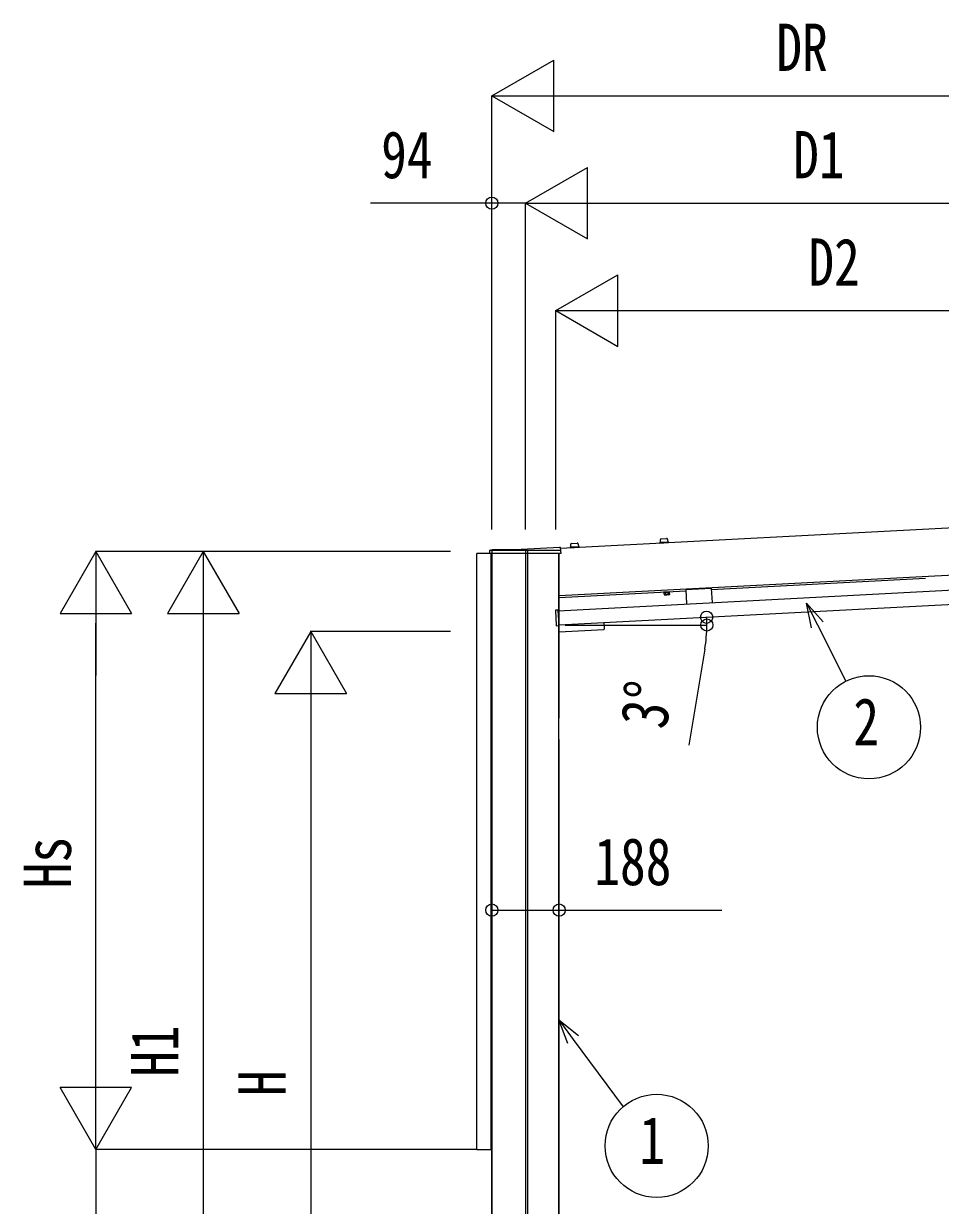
# Model space of a CAD drawing. Units: millimetres, scale not verified. Extents: x -16820 to 16820, y -11881 to 11886.
# Drawn here: x -2779 to -219, y -3894 to -592 of the extents above; entities that cross this region are included whole.
import ezdxf
from ezdxf.enums import TextEntityAlignment as Align

# ---------------------------------------------------------------- set-up
doc = ezdxf.new("R2010")
doc.units = ezdxf.units.MM
doc.header["$LTSCALE"] = 40
for name, color, linetype in [('0-4_YKK_12', 2, 'Continuous'), ('0-6_YKK_A1', 4, 'Continuous'), ('0-7_YKK_D', 6, 'Continuous')]:
    doc.layers.add(name, color=color, linetype=linetype)
doc.styles.add('ＭＳ ゴシック', font='')
doc.styles.get('ＭＳ ゴシック').set_extended_font_data('MS Gothic')

msp = doc.modelspace()

# ---------------------------------------------------------------- linework, layer by layer
at = {"layer": '0-4_YKK_12'}
msp.add_line((-1377.17, -2064.86), (-1377.17, -5517.84), dxfattribs=at)
at = {"layer": '0-6_YKK_A1'}
for p, q in [((-1279.89, -2057.81), (-61.31, -1993.95)), ((-1248.24, -2044.24), (-1233.31, -2043.46)), ((-1230.17, -2046.11), (-1229.41, -2052.76)), ((-1002.48, -2041.34), (-1002.5, -2042.88)), ((-1002.5, -2042.88), (-978.53, -2041.62)), ((-1002.5, -2042.88), (-978.53, -2041.62)), ((-1002.48, -2043.27), (-1002.5, -2042.88)), ((-1002.48, -2043.27), (-978.51, -2042.02)), ((-1002.01, -2040.85), (-979.23, -2039.65)), ((-1001.42, -2034.12), (-1001.48, -2040.82)), ((-998.58, -2031.15), (-983.65, -2030.37)), ((-980.51, -2033.03), (-979.75, -2039.68)), ((-978.7, -2040.1), (-978.53, -2041.62)), ((-978.51, -2042.02), (-978.53, -2041.62)), ((-1513.17, -3737.69), (-1513.17, -2072.29)), ((-1473.17, -2072.29), (-1513.17, -2072.29)), ((-1476.73, -2072.18), (-1476.67, -2064.34)), ((-1476.24, -2072.18), (-1476.73, -2072.18)), ((-1278.76, -2072.18), (-1476.24, -2072.18)), ((-1475.67, -2063.35), (-1280.16, -2063.35)), ((-1473.17, -3737.69), (-1473.17, -2072.29)), ((-1371.17, -2062.35), (-1471.17, -2062.35)), ((-1471.17, -4790.36), (-1471.17, -2072.18)), ((-1443.42, -2063.28), (-1281.19, -2054.77)), ((-1284.47, -2532.29), (-1284.47, -2072.18)), ((-1283.17, -2532.22), (-1283.17, -2072.18)), ((-1280.14, -2055.66), (-1279.16, -2064.23)), ((-1279.16, -2064.23), (-1279.16, -2064.26)), ((-1279.16, -2064.26), (-1278.26, -2072.18)), ((-1278.26, -2072.18), (-1278.76, -2072.18)), ((-1252.14, -2054.43), (-1252.15, -2055.96)), ((-1252.15, -2055.96), (-1228.19, -2054.7)), ((-1252.15, -2055.96), (-1228.19, -2054.7)), ((-1252.13, -2056.36), (-1252.15, -2055.96)), ((-1252.13, -2056.36), (-1228.17, -2055.1)), ((-1251.67, -2053.93), (-1228.88, -2052.74)), ((-1251.08, -2047.21), (-1251.14, -2053.9)), ((-1228.36, -2053.18), (-1228.19, -2054.7)), ((-1228.17, -2055.1), (-1228.19, -2054.7)), ((-1283.17, -2190.17), (68.93, -2119.31)), ((-858.23, -2172.9), (-259.87, -2141.54)), ((-1285.52, -2232.35), (320.08, -2148.2)), ((-1282.91, -2195.16), (-929.14, -2176.62)), ((-858.37, -2170.41), (-929.27, -2174.12)), ((-929.27, -2174.12), (-927.2, -2213.57)), ((-858.37, -2170.41), (-856.3, -2209.85)), ((-1283.42, -2272.29), (322.17, -2188.15)), ((-1282.91, -2195.16), (-1283.17, -2190.21)), ((-975.66, -2182.26), (-990.65, -2183.05)), ((-990.65, -2183.05), (-990.39, -2187.96)), ((-989.36, -2188.49), (-990.39, -2187.96)), ((-990.2, -2183.02), (-990.28, -2181.43)), ((-976.38, -2187.81), (-989.36, -2188.49)), ((-986.9, -2182.85), (-986.64, -2187.76)), ((-979.41, -2182.46), (-979.15, -2187.37)), ((-976.38, -2187.81), (-975.4, -2187.17)), ((-976.2, -2180.69), (-976.11, -2182.29)), ((-975.66, -2182.26), (-975.4, -2187.17)), ((-1293.76, -2231.79), (-1291.56, -2273.73)), ((-1287.39, -2230.96), (-1293.28, -2231.27)), ((-1286.79, -2231.04), (-1285.59, -2230.97)), ((-1286.79, -2231.04), (-1286.79, -2231.04)), ((-1285.57, -2231.32), (-1285.59, -2230.97)), ((-1285.59, -2230.97), (-1285.59, -2230.97)), ((-1285.54, -2231.82), (-1285.57, -2231.32)), ((-1283.39, -2272.84), (-1285.54, -2231.82)), ((-1291.03, -2274.21), (-1285.14, -2273.9)), ((-1285.04, -2273.87), (-1284.15, -2290.86)), ((-1283.35, -2273.69), (-1284.55, -2273.76)), ((-1284.55, -2273.75), (-1284.55, -2273.76)), ((-1284.47, -4790.36), (-1284.47, -2273.75)), ((-1283.37, -2273.34), (-1283.39, -2272.84)), ((-1283.37, -2273.34), (-1283.35, -2273.69)), ((-1283.35, -2273.69), (-1283.35, -2273.69)), ((-1158.79, -2265.76), (-1157.82, -2284.23)), ((-1284.47, -2290.36), (-1284.17, -2290.36)), ((-1283.1, -2291.8), (-1158.77, -2285.29)), ((-1283.17, -4790.36), (-1283.17, -2591.8)), ((-1513.17, -3737.69), (-1473.17, -3737.69))]:
    msp.add_line(p, q, dxfattribs=at)
for points in [[(-1471.17, -2062.35), (-1471.17, -4785.35), (-1471.17, -5335.35)], [(-1371.17, -2062.35), (-1371.17, -4785.35), (-1371.17, -5335.35)]]:
    msp.add_lwpolyline(points, dxfattribs=at)
msp.add_lwpolyline([(-991.81, -2179.9), (-974.83, -2179.01), (-974.75, -2180.61), (-991.73, -2181.5)], close=True, dxfattribs=at)
for centre, radius, start, end in [((-1248.08, -2047.23), 3, 93, 179.5), ((-1233.15, -2046.45), 3, 6.5, 93), ((-1001.98, -2041.35), 0.5, 93, 179.5), ((-998.43, -2034.15), 3, 93, 179.5), ((-983.49, -2033.37), 3, 6.5, 93), ((-979.2, -2040.15), 0.5, 6.5, 93), ((-1475.67, -2064.35), 1, 90, 176.5048), ((-1475.67, -2064.35), 1, 176.5048, 179.5), ((-1446.04, -2013.35), 50, 270, 273.00032), ((-1281.13, -2055.77), 1, 6.5, 93.00032), ((-1280.16, -2064.35), 1, 6.5, 90), ((-1251.64, -2054.43), 0.5, 93, 179.5), ((-1228.86, -2053.24), 0.5, 6.5, 93), ((-988.66, -2185.12), 3.32, 238.61575, 307.38425), ((-983.52, -2175.74), 12.42, 255.41205, 290.58795), ((-977.42, -2184.53), 3.32, 238.61575, 307.38425), ((-1287.13, -2228.19), 2.86, 266.50896, 273.26043), ((-1284.41, -2278.03), 4.28, 91.78658, 98.68179), ((-1283.15, -2290.8), 1, 183, 273), ((-1158.82, -2284.29), 1, 273, 3)]:
    msp.add_arc(centre, radius, start, end, dxfattribs=at)
for centre, major_axis, ratio, start_param, end_param in [((-1293.26, -2231.77), (-0.373, 0.336), 0.99628, 5.4996506, 7.06672), ((-1287.38, -2231.26), (0.016, -0.3), 0.998135, 2.3281144, 3.1415927), ((-1286.79, -2231), (-0.599, -0.031), 0.061163, 1.2604966, 1.5707963), ((-1291.06, -2273.71), (-0.336, -0.373), 0.99628, 5.4996506, 7.06672), ((-1285.16, -2273.6), (0.016, -0.3), 0.998135, 0, 0.8133487)]:
    msp.add_ellipse(centre, major_axis=major_axis, ratio=ratio, start_param=start_param, end_param=end_param, dxfattribs=at)
at = {"layer": '0-7_YKK_D'}
for p, q in [((-1471.17, -793.95), (-1297.97, -693.95)), ((-1297.97, -893.95), (-1297.97, -693.95)), ((-1471.17, -2005.93), (-1471.17, -792.95)), ((-1471.17, -793.95), (-1297.97, -893.95)), ((-1471.17, -793.95), (-1124.76, -793.95)), ((-1271.17, -793.95), (128.83, -793.95)), ((-1377.17, -1093.95), (-1203.97, -993.95)), ((-1203.97, -1193.95), (-1203.97, -993.95)), ((-1471.17, -2005.93), (-1471.17, -1092.95)), ((-1377.17, -2005.93), (-1377.17, -1092.95)), ((-1377.17, -2005.93), (-1377.17, -1092.95)), ((-1377.17, -1093.95), (-1203.97, -1193.95)), ((-1377.17, -1093.95), (-1030.76, -1093.95)), ((-1177.17, -1093.95), (128.83, -1093.95)), ((-1292.18, -1393.95), (-1118.97, -1293.95)), ((-1118.97, -1493.95), (-1118.97, -1293.95)), ((-1292.18, -2005.93), (-1292.18, -1392.95)), ((-1292.18, -1393.95), (-1118.97, -1493.95)), ((-1292.18, -1393.95), (-945.77, -1393.95)), ((-1092.18, -1393.95), (128.83, -1393.95)), ((-2577.17, -2067.36), (-2677.17, -2240.56)), ((-1586.81, -2067.36), (-2578.17, -2067.36)), ((-2577.17, -2067.36), (-2477.17, -2240.56)), ((-2577.17, -2067.36), (-2577.17, -2413.77)), ((-2277.17, -2067.36), (-2377.17, -2240.56)), ((-1586.81, -2067.36), (-2278.17, -2067.36)), ((-2277.17, -2067.36), (-2177.17, -2240.56)), ((-2277.17, -2067.36), (-2277.17, -2413.77)), ((-2677.17, -2240.56), (-2477.17, -2240.56)), ((-2377.17, -2240.56), (-2177.17, -2240.56)), ((-2577.17, -3537.69), (-2577.17, -2267.36)), ((-2277.17, -2267.36), (-2277.17, -4590.36)), ((-1266.33, -2272.38), (-869.79, -2272.38)), ((-1977.17, -2290.36), (-2077.17, -2463.56)), ((-1586.81, -2290.36), (-1978.17, -2290.36)), ((-1977.17, -2290.36), (-1877.17, -2463.56)), ((-1977.17, -2290.36), (-1977.17, -2636.77)), ((-876.36, -2340.15), (-920.72, -2607.7)), ((-2077.17, -2463.56), (-1877.17, -2463.56)), ((-1977.17, -2490.36), (-1977.17, -4590.36)), ((-2577.17, -3737.69), (-2577.17, -3391.28)), ((-2577.17, -3737.69), (-2677.17, -3564.48)), ((-2477.17, -3564.48), (-2677.17, -3564.48)), ((-2577.17, -3737.69), (-2477.17, -3564.48)), ((-1514.17, -3737.69), (-2578.17, -3737.69)), ((-1514.17, -3737.69), (-2578.17, -3737.69)), ((-2577.17, -3737.69), (-2577.17, -4790.36))]:
    msp.add_line(p, q, dxfattribs=at)
for points in [[(-1377.17, -1093.95), (-1471.17, -1093.95), (-1810.37, -1093.95)], [(-578.32, -2280.06), (-592.62, -2211.13), (-545.77, -2263.68)], [(-592.62, -2211.13), (-562.05, -2271.87), (-482.74, -2429.42)], [(-1471.17, -3068.68), (-1283.17, -3068.68), (-828.77, -3068.68)], [(-1258.63, -3441), (-1284.47, -3375.52), (-1229.35, -3419.3)], [(-1284.47, -3375.52), (-1243.99, -3430.15), (-1104.68, -3618.16)]]:
    msp.add_lwpolyline(points, dxfattribs=at)
for centre, radius in [((-1471.17, -1093.95), 17), ((-871.35, -2250.7), 17), ((-870.79, -2272.38), 17), ((-417.99, -2558.04), 144), ((-1471.17, -3068.68), 17), ((-1283.17, -3068.68), 17), ((-1010.87, -3727.41), 144)]:
    msp.add_circle(centre, radius, dxfattribs=at)
for start, end in [(350.58732, 360), (360, 3)]:
    msp.add_arc((-1285.17, -2272.38), 414.39, start, end, dxfattribs=at)

# ---------------------------------------------------------------- texts
at = {"layer": '0-7_YKK_D', "style": 'ＭＳ ゴシック', "width": 0.8}
for s, p in [('DR', (-676.77, -763.95)), ('94', (-1780.37, -1063.95)), ('D1', (-629.77, -1063.95)), ('D2', (-587.27, -1363.95)), ('2', (-461.7, -2648.04)), ('188', (-1185.17, -3038.68)), ('1', (-1058.87, -3817.41))]:
    msp.add_text(s, height=132, dxfattribs=at).set_placement(p, align=Align.BOTTOM_LEFT)
for s, rotation, p in [('3°', 80.587, (-945.41, -2573.2)), ('Hs', 90, (-2607.17, -3008.12)), ('H1', 90, (-2307.17, -3534.46)), ('H', 90, (-2007.17, -3588.36))]:
    msp.add_text(s, height=132, rotation=rotation, dxfattribs=at).set_placement(p, align=Align.BOTTOM_LEFT)

doc.saveas('drawing.dxf')
